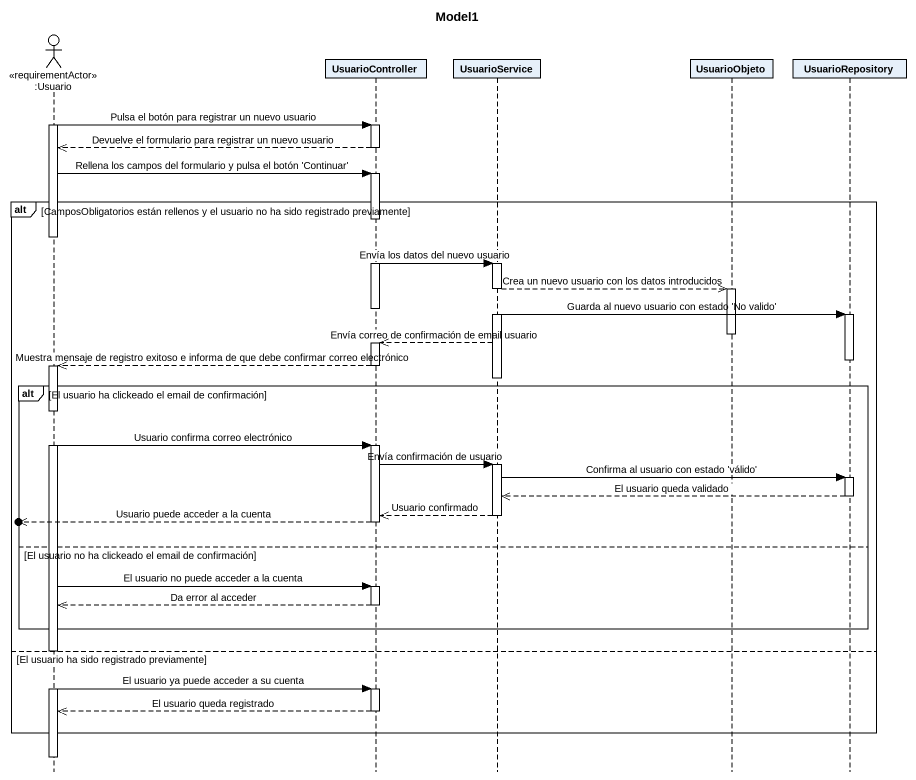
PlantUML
@startuml
title Model1
hide footbox
actor ":Usuario" as Usuario <<requirementActor>>
participant UsuarioController
participant UsuarioService
participant UsuarioObjeto
participant UsuarioRepository

activate Usuario
Usuario -> UsuarioController : Pulsa el botón para registrar un nuevo usuario
activate UsuarioController
UsuarioController -->> Usuario : Devuelve el formulario para registrar un nuevo usuario
deactivate UsuarioController
Usuario -> UsuarioController : Rellena los campos del formulario y pulsa el botón 'Continuar'
activate UsuarioController
alt CamposObligatorios están rellenos y el usuario no ha sido registrado previamente
  deactivate Usuario
  UsuarioController -> UsuarioService : Envía los datos del nuevo usuario
  activate UsuarioService
  UsuarioService -->> UsuarioObjeto : Crea un nuevo usuario con los datos introducidos
  activate UsuarioObjeto
  deactivate UsuarioController
  UsuarioService -> UsuarioRepository : Guarda al nuevo usuario con estado 'No valido'
  activate UsuarioRepository
  deactivate UsuarioObjeto
  UsuarioService -->> UsuarioController : Envía correo de confirmación de email usuario
  activate UsuarioController
  deactivate UsuarioRepository
  UsuarioController -->> Usuario : Muestra mensaje de registro exitoso e informa de que debe confirmar correo electrónico
  deactivate UsuarioController
  activate Usuario
  deactivate UsuarioService
  alt El usuario ha clickeado el email de confirmación
    Usuario -> UsuarioController : Usuario confirma correo electrónico
    activate UsuarioController
    UsuarioController -> UsuarioService : Envía confirmación de usuario
    activate UsuarioService
    UsuarioService -> UsuarioRepository : Confirma al usuario con estado 'válido'
    activate UsuarioRepository
    UsuarioRepository -->> UsuarioService : El usuario queda validado
    deactivate UsuarioRepository
    UsuarioService -->> UsuarioController : Usuario confirmado
    deactivate UsuarioService
    [o<<-- UsuarioController : Usuario puede acceder a la cuenta
    deactivate UsuarioController
  else El usuario no ha clickeado el email de confirmación
    Usuario -> UsuarioController : El usuario no puede acceder a la cuenta
    activate UsuarioController
    UsuarioController -->> Usuario : Da error al acceder
    deactivate UsuarioController
  end
else El usuario ha sido registrado previamente
  Usuario -> UsuarioController : El usuario ya puede acceder a su cuenta
  activate UsuarioController
  UsuarioController -->> Usuario : El usuario queda registrado
  deactivate UsuarioController
end
deactivate Usuario
@enduml
